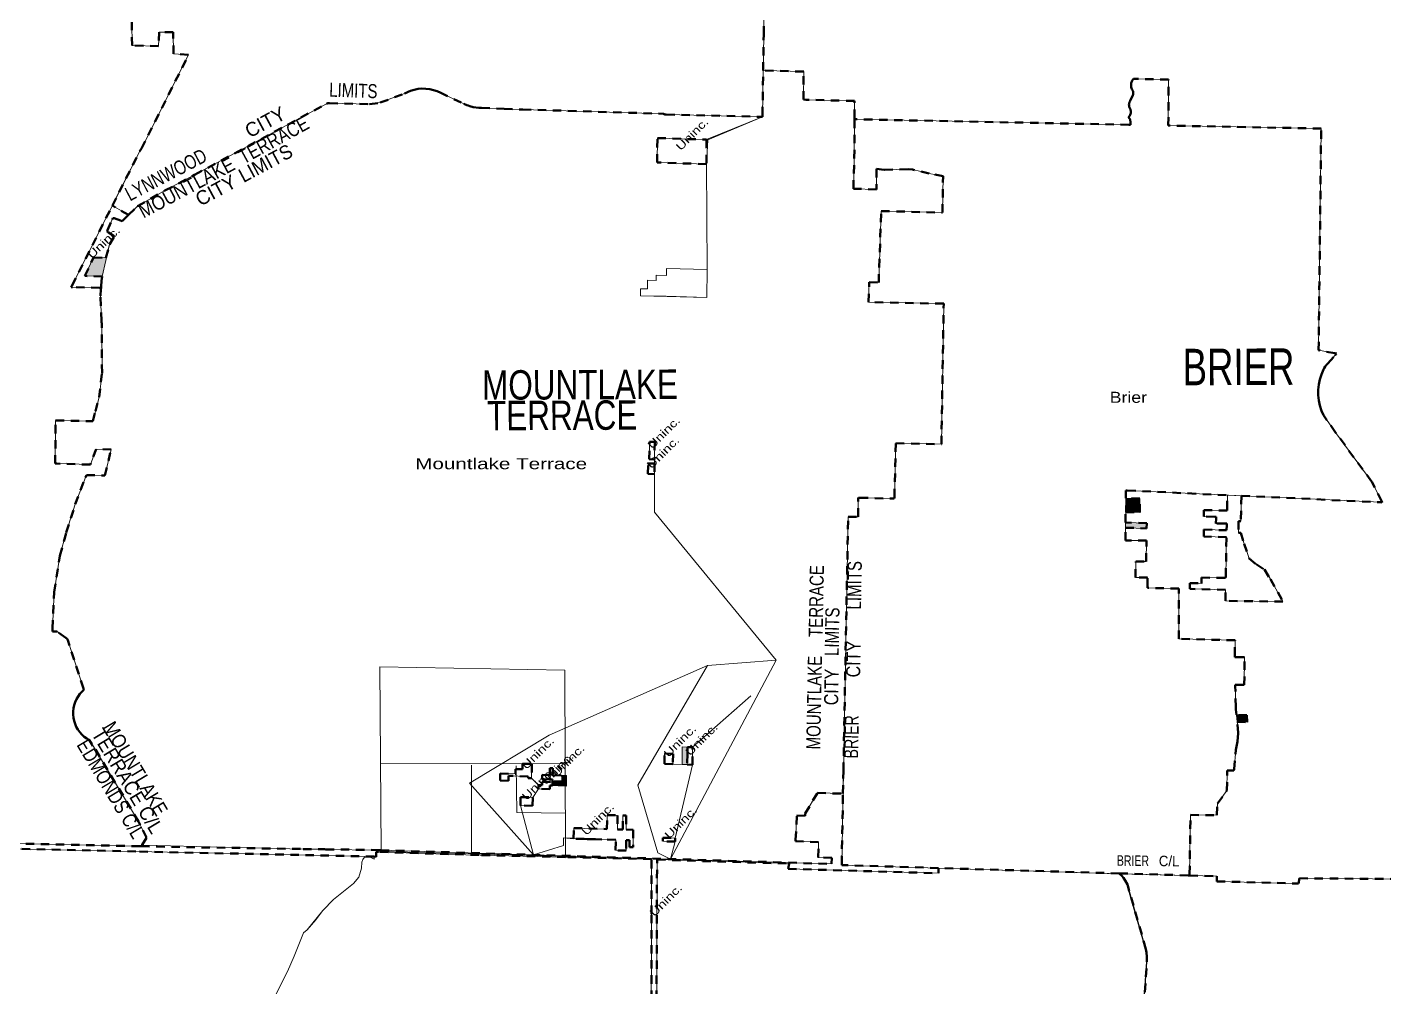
# Model space of a CAD drawing. Header units: feet. Extents: x -903180 to 1023491, y -707744 to 564635.
# Drawn here: x -329847 to -310438, y 102368 to 116093 of the extents above; entities that cross this region are included whole.
import ezdxf

# ---------------------------------------------------------------- set-up
doc = ezdxf.new("R2010")
doc.units = ezdxf.units.FT
doc.header["$LTSCALE"] = 80
doc.linetypes.add('SHORT_DASHED', pattern=[2.7, 1.5, -1.2])
for name, color, linetype, lineweight in [('13', 7, 'SHORT_DASHED', 40), ('58', 7, 'Continuous', 13), ('63', 7, 'Continuous', 13)]:
    doc.layers.add(name, color=color, linetype=linetype, lineweight=lineweight)
for name, color, linetype in [('14', 7, 'Continuous'), ('15', 7, 'Continuous'), ('36', 7, 'Continuous')]:
    doc.layers.add(name, color=color, linetype=linetype)

msp = doc.modelspace()

# ---------------------------------------------------------------- hatches: boundary and pattern name
at = {"layer": '58'}
for points in [[(-328895.86, 112797.01), (-328723.86, 112794.01), (-328668.53, 112982.88), (-328774.07, 112527.95), (-329023.86, 112534.53)], [(-313928.06, 109352.54), (-313930.8, 109153.26), (-314131.77, 109158.75), (-314129.95, 109358.93)], [(-313829.9, 108999.99), (-313831.2, 108925.01), (-314133.31, 108933.75), (-314132.54, 109007.1)], [(-312546.38, 106256.16), (-312398.48, 106253.2), (-312394.78, 106153.1), (-312535.33, 106155.92)], [(-320404.61, 105545.98), (-320478.6, 105548.39), (-320476.4, 105798.69), (-320401.76, 105795.83)], [(-322130.62, 105239.66), (-322329.89, 105245.76), (-322329.34, 105305.9), (-322189.68, 105302.25), (-322189.49, 105391.57), (-322129.5, 105389.7)]]:
    msp.add_hatch(color=256, dxfattribs=at).paths.add_polyline_path(points)

# ---------------------------------------------------------------- linework, layer by layer
at = {"layer": '13'}
for p, q in [((-314034.21, 115194.09), (-314031.25, 115188.49)), ((-328396.42, 113407.29), (-328628.57, 113541.13)), ((-314222.35, 103990.49), (-316808.38, 104066.57))]:
    msp.add_line(p, q, dxfattribs=at)
for points in [[(-319317.74, 115472.92), (-319309.82, 115987.54), (-319298.2, 116951.42), (-319232.39, 116972.79), (-319162.73, 117056.39), (-319117.97, 117147.55), (-319117.89, 117311.93), (-319090.31, 117368.54), (-319049.66, 117399.71), (-317468.55, 117377.31), (-317470.84, 118149.62), (-317451.85, 118164.04), (-317143.97, 118400.24), (-317437.97, 118910.95), (-316981.36, 119262.81), (-316676.84, 119428.91), (-316590.04, 119438.65), (-316530.69, 119431.64), (-316504.27, 119418.47), (-316239.16, 119038.81), (-316202.4, 119061.11)], [(-328628.57, 113541.13), (-328232, 114328.95), (-328213.29, 114355.37), (-327538.74, 115694.98), (-327753.19, 115712.88), (-327757.83, 116021.83), (-327957.4, 116021.83), (-327968.59, 115820.11), (-328347.01, 115831.95), (-328351.66, 116165.41)], [(-328396.42, 113407.29), (-328268.32, 113531.78), (-327875.2, 113755.64), (-327451.86, 113979.21), (-325563.18, 114997.18), (-325544.64, 115007.17), (-325523.18, 115006.59), (-324948.12, 114990.89), (-324795.96, 115013.16), (-324448.45, 115144.69), (-324435.48, 115150.47), (-324395.48, 115168.31), (-324363.61, 115181.88), (-324309.84, 115198.38), (-324254.63, 115209.17), (-324198.6, 115214.13), (-324142.36, 115213.21), (-324086.52, 115206.41), (-324031.7, 115193.82), (-323980.01, 115176.08), (-323971.97, 115172.72), (-323940.01, 115157.55), (-323599.9, 114996.1), (-323555.67, 114978.35), (-323535.59, 114970.29), (-323515.67, 114964.69), (-323466.56, 114950.88), (-323387.05, 114939.65), (-323380.48, 114938.72), (-323347.05, 114937.35), (-323024.66, 114924.09), (-322797.76, 114917.14), (-322777.76, 114916.53), (-322757.76, 114915.94), (-320743.44, 114854.42), (-320723.44, 114844.51), (-320703.44, 114844.03), (-319327.94, 114810.72), (-319327.62, 114831.42), (-319317.74, 115472.92)], [(-318011.49, 114773.86), (-318010.71, 114793.86), (-318012.28, 115037.26), (-318705.49, 115055.84), (-318740.2, 115056.56), (-318737.84, 115457.88), (-319317.74, 115472.92)], [(-312476.1, 109390.5), (-310481.62, 109298.03), (-310461.07, 109297.08), (-310471.64, 109318.18), (-310608.67, 109591.64), (-311129.29, 110297.16), (-311300.46, 110543.24), (-311328.92, 110607.55), (-311352.5, 110679.74), (-311368.41, 110754), (-311376.47, 110829.52), (-311376.59, 110905.46), (-311368.77, 110981.01), (-311353.1, 111055.32), (-311329.74, 111127.58), (-311308.95, 111174.48), (-311299.47, 111195.87), (-311289.76, 111214.48), (-311276.29, 111237.52), (-311271.16, 111244.51), (-311256.1, 111265.01), (-311239.09, 111284.51), (-311136.45, 111402.19), (-311117.24, 111424.21), (-311139, 111428.37), (-311371.15, 111472.67), (-311334.27, 114642.2), (-313521.82, 114685.97), (-313516.44, 115344.25), (-314001.55, 115353.52), (-314021.35, 115353.9), (-314035.55, 115333.61), (-314037.53, 115330.39), (-314043.7, 115317.52), (-314048.49, 115304.08), (-314051.84, 115290.21), (-314053.73, 115276.06), (-314054.13, 115261.79), (-314053.04, 115247.57), (-314050.46, 115233.53), (-314046.43, 115219.84), (-314041, 115206.64), (-314034.21, 115194.09)], [(-314031.25, 115188.49), (-314027.81, 115180.29), (-314025.25, 115171.77), (-314023.59, 115163.03), (-314022.86, 115154.17), (-314023.05, 115145.28), (-314024.18, 115136.45), (-314026.22, 115127.8), (-314029.15, 115119.4), (-314067.11, 115037.12), (-314069.36, 115033.66), (-314074.3, 115024.67), (-314078.27, 115015.22), (-314081.23, 115005.4), (-314083.15, 114995.33), (-314084.01, 114985.11), (-314083.79, 114974.86), (-314082.51, 114964.69), (-314080.16, 114954.71), (-314076.79, 114945.03), (-314072.42, 114935.75), (-314067.11, 114926.98), (-314066.99, 114926.73), (-314062.97, 114916.46), (-314060.04, 114905.84), (-314058.23, 114894.96), (-314057.58, 114883.95), (-314058.07, 114872.94), (-314059.72, 114862.04), (-314062.49, 114851.37), (-314066.37, 114841.05), (-314071.3, 114831.19), (-314077.24, 114821.9), (-314077.53, 114821.64), (-314079.33, 114819.81), (-314080.93, 114817.8), (-314082.31, 114815.64), (-314083.46, 114813.34), (-314084.36, 114810.94), (-314085, 114808.45), (-314085.39, 114805.91), (-314085.5, 114803.35), (-314085.34, 114800.79), (-314084.92, 114798.25), (-314084.24, 114795.78), (-314083.3, 114793.39), (-314082.12, 114791.11), (-314080.7, 114788.97), (-314079.07, 114786.99), (-314077.24, 114785.19), (-314074.12, 114781.02), (-314071.14, 114776.09), (-314068.69, 114770.87), (-314066.8, 114765.43), (-314065.49, 114759.81), (-314064.77, 114754.09), (-314064.66, 114748.33), (-314064.37, 114716.58), (-314064.18, 114696.83), (-314084.18, 114697.23), (-317991.49, 114775.42), (-318011.49, 114773.86)], [(-318175.46, 105131.68), (-318169.13, 105456.1), (-318102.16, 109091.01), (-317959.13, 109091.61), (-317956.15, 109345.14), (-317955.88, 109367.83), (-317935.91, 109363.48), (-317461.24, 109350.55), (-317441.3, 109350), (-317440.66, 109372.23), (-317418.48, 110142.19), (-316767.75, 110128.65), (-316735.08, 112138.5), (-317808.62, 112161.21), (-317799.65, 112445.26), (-317664.71, 112441.92), (-317627.98, 113463.25), (-316752.08, 113440.79), (-316743.56, 113961.9), (-316940.52, 114000.71), (-317180.48, 114055.68), (-317244.88, 114060.84), (-317584.64, 114053.43), (-317695.12, 114064.69), (-317695.78, 113772.09), (-318026.56, 113782.92), (-318013.33, 114218.15), (-318011.56, 114753.86), (-318011.49, 114773.86)], [(-328789.67, 112363.16), (-328812.13, 112364.47), (-329199.67, 112374.23), (-329215.76, 112374.63), (-329205.64, 112394.73), (-328628.57, 113541.13)], [(-328789.67, 112363.16), (-328788.28, 112383.97), (-328782.88, 112464.74), (-328774.07, 112527.95), (-329023.86, 112534.53), (-328895.86, 112797.01), (-328723.86, 112794.01), (-328668.53, 112982.88), (-328601.1, 113101.78), (-328684.82, 113158.29), (-328704.44, 113171.54), (-328698.23, 113191.79), (-328630.46, 113340.04), (-328621.29, 113360.1), (-328601.8, 113362.32), (-328510.09, 113326.21), (-328488.57, 113317.73), (-328470.09, 113335.69), (-328396.42, 113407.29)], [(-328215.75, 104377.44), (-328203.52, 104397.44), (-328139.09, 104502.77), (-328253.58, 104731.6), (-328938.9, 105874.96), (-328948.96, 105891.74), (-328974.46, 105906.66), (-328993.84, 105918), (-329030.6, 105945.03), (-329064.34, 105975.75), (-329094.68, 106009.84), (-329121.29, 106046.9), (-329143.88, 106086.55), (-329162.2, 106128.34), (-329176.05, 106171.81), (-329185.29, 106216.5), (-329189.8, 106261.9), (-329189.54, 106307.53), (-329184.51, 106352.88), (-329174.77, 106397.46), (-329160.43, 106440.77), (-329141.63, 106482.35), (-329118.59, 106521.74), (-329091.56, 106558.5), (-329060.84, 106592.23), (-329056.21, 106596.47), (-329034.96, 106615.94), (-329041.1, 106634.79), (-329266.24, 107326.23), (-329274.41, 107347.37), (-329293.97, 107361.06), (-329419.64, 107448.98), (-329484.12, 107451.01), (-329483.12, 107491.75), (-329459.89, 108013.02), (-329379.65, 108531.1), (-329287.54, 108865.37), (-329159.86, 109268.82), (-329014.59, 109654.54), (-328999.39, 109687.73), (-328734.51, 109679.31), (-328646.46, 110051.71), (-328858.39, 110058.44), (-328943, 109836.01), (-329424.52, 109851.3), (-329446.09, 109851.99), (-329439.89, 110468.12), (-328908.16, 110456.87), (-328870.42, 110601.59), (-328818.01, 110802.58), (-328776.21, 111146.76), (-328780.82, 111853.51), (-328785.27, 111873.51), (-328785.9, 111893.51), (-328797.15, 112251.28), (-328790.95, 112343.97), (-328789.67, 112363.16)], [(-313217.91, 103960.68), (-313217.59, 103980.71), (-313204, 104825.95), (-312825, 104823.95), (-312819, 104988.95), (-312683, 105175.95), (-312679, 105462.81), (-312602.42, 105462.29), (-312582.3, 105462.15), (-312580.53, 105480.84), (-312554.46, 105757.46), (-312533.06, 105878.14), (-312523.73, 106000.98), (-312535.33, 106155.92), (-312394.78, 106153.1), (-312398.48, 106253.2), (-312546.38, 106256.16), (-312554.16, 106334.02), (-312556.07, 106341.37), (-312556.75, 106374.02), (-312562.98, 106668.37), (-312563.4, 106688.32), (-312549.47, 106688.19), (-312435, 106687.17), (-312431, 107083.95), (-312551.8, 107084.81), (-312571.82, 107084.96), (-312571.39, 107105.99), (-312566.9, 107323.64), (-313368.95, 107345.53), (-313370.08, 108062.89), (-313800.42, 108072.58), (-313819.84, 108073.02), (-313819.71, 108093.03), (-313818.88, 108220.14), (-313990.65, 108221.8), (-313987.86, 108451.84), (-313837.88, 108449.9), (-313834.24, 108750.06), (-314135.24, 108752.26), (-314133.31, 108933.75), (-313831.2, 108925.01), (-313829.9, 108999.99), (-314132.54, 109007.1), (-314131.77, 109158.75), (-313930.8, 109153.26), (-313928.06, 109352.54), (-314129.95, 109358.93), (-314127.87, 109447), (-314127.66, 109467.07), (-314107.66, 109466.15), (-312674.96, 109399.72)], [(-311881.98, 107879.13), (-312704.3, 107887.07), (-312704.3, 108047.59), (-313193.43, 108059.05), (-313213.43, 108059.52), (-313213.43, 108078.38), (-313213.43, 108139.84), (-313044.52, 108138.64), (-313045.72, 108221.3), (-312726.7, 108215.65), (-312700.88, 108215.2), (-312700.47, 108235.3), (-312688.98, 108798.37), (-313015.04, 108806.8), (-313014.51, 108906.65), (-312686.94, 108898.43), (-312685.46, 108970.93), (-312684.99, 108993.93), (-312705.05, 108994.19), (-312840, 108995.95), (-312838.43, 109070.59), (-312836.83, 109090.56), (-312857.85, 109091.12), (-313013.52, 109095.22), (-313013.04, 109186.99), (-312702.32, 109178.84), (-312681.23, 109178.29), (-312680.82, 109198.32), (-312674.96, 109399.72)], [(-312476.1, 109390.5), (-312483.87, 109027.5), (-312517.42, 109028.7), (-312519.22, 108861.6), (-312483.28, 108861.6), (-312437.75, 108705.86), (-312363.48, 108495.02), (-312265.25, 108411.16), (-312145.46, 108334.5), (-312061.6, 108200.33), (-311881.98, 107879.13)], [(-322330.13, 105305.92), (-322329.92, 105333.35), (-322479.88, 105337.99), (-322479.41, 105400.54), (-322369.45, 105397.13), (-322368.71, 105497.16), (-322328.7, 105495.92)], [(-322328.7, 105495.92), (-322329.45, 105395.89), (-322189.49, 105391.57), (-322189.68, 105302.25), (-322330.13, 105305.92)], [(-328215.75, 104377.44), (-325899.79, 104338.98), (-325614.63, 104335.19), (-325594.63, 104334.92), (-325574.63, 104334.46), (-324826.31, 104324.09), (-324806.31, 104323.81), (-324786.31, 104322.2), (-318339.8, 104125.42), (-318336.12, 104212.5), (-318530.86, 104219.8), (-318526, 104438.89), (-318838.04, 104451.13), (-318854.08, 104451.76), (-318853.06, 104471.91), (-318834.27, 104817.4), (-318715.47, 104814.34), (-318714.98, 104844.78), (-318539.71, 105140.51), (-318175.46, 105131.68)], [(-316808.38, 104066.57), (-318193.92, 104110.21), (-318193.68, 104123.63), (-318175.46, 105131.68)], [(-328215.75, 104377.44), (-328235.75, 104377.96), (-335296.86, 104532.87), (-335624.99, 104532.89), (-336192.6, 104541.34), (-336481.34, 104547.7), (-336680.52, 104548.17), (-336716.07, 104548.76), (-337271.38, 104557.98)], [(-320919.55, 101548.63), (-320914.19, 103410.49), (-320914.19, 104193.29), (-322145.23, 104224.7), (-323386.65, 104254.16), (-324822.52, 104297.38), (-324852.22, 104297.85), (-324852.22, 104267.9), (-324852.22, 104228.86), (-324881.25, 104230.32), (-328292.31, 104304.42), (-330165.25, 104345.31), (-332817.76, 104403.01), (-334184.45, 104430.81), (-336717.2, 104472.96), (-336716.07, 104548.76)], [(-320919.55, 101548.63), (-320844.56, 101546.65), (-320835.55, 104186.85), (-318947.33, 104130.4), (-318962.13, 104055.77), (-316808.38, 103991.7), (-316808.38, 104066.57)], [(-314222.35, 103990.49), (-313239.63, 103961.14), (-313217.91, 103960.68)], [(-313917.3, 101431.97), (-313827.88, 102723.9), (-313830.27, 102797.86), (-313835.03, 102861.09), (-313841.63, 102909.02), (-314107.46, 103831.43), (-314138.13, 103888.27), (-314162.53, 103924.74), (-314185.64, 103955.19), (-314222.35, 103990.49)], [(-313217.91, 103960.68), (-312829.2, 103950.71), (-312829.25, 103876.1), (-311660.09, 103845.9), (-311645, 103920.36), (-309556.97, 103905.16), (-309301.37, 103901.29), (-308794.67, 103883.27), (-308657.55, 103800.57), (-308123.83, 103781.87), (-308122.16, 103859.66), (-307502.88, 103838.21)]]:
    msp.add_lwpolyline(points, dxfattribs=at)
for points in [[(-320830.97, 114507.24), (-320126.15, 114484.35), (-320129.52, 114134.27), (-320834.33, 114157.17)], [(-320944.33, 110163.37), (-320869.34, 110161.47), (-320871.15, 109911.43), (-320946.14, 109913.34)], [(-320964.56, 109853.79), (-320871.58, 109851.44), (-320872.67, 109701.41), (-320965.64, 109703.77)], [(-320402.34, 105693.73), (-320404.61, 105545.98), (-320328.3, 105543.98), (-320326.42, 105794.05), (-320401.76, 105795.83)], [(-320607.12, 105702.69), (-320608.73, 105553.11), (-320728.22, 105556.38), (-320727.09, 105706.41)], [(-322758.25, 105559.23), (-322628.25, 105555.2), (-322629.78, 105350.15), (-322679.78, 105351.7), (-322679.59, 105376.72), (-322959.53, 105385.39), (-322960.05, 105315.37), (-323080.03, 105319.09), (-323079.29, 105419.11), (-322859.34, 105412.3), (-322858.82, 105482.32), (-322758.84, 105479.22)], [(-322329.43, 105295.83), (-322329.89, 105245.76), (-322370.57, 105247.09), (-322370.95, 105197.06), (-322530.9, 105202.02), (-322530.52, 105252.04), (-322480.53, 105250.49), (-322480.16, 105300.5)], [(-322789.59, 105082.64), (-322614.93, 105077.32), (-322615.38, 104957.28), (-322790.04, 104962.61)], [(-322026.85, 104639.19), (-321551.91, 104624.71), (-321551.16, 104823.76), (-321401.17, 104820.2), (-321401.92, 104620.13), (-321326.93, 104617.84), (-321326.18, 104817.91), (-321276.19, 104816.39), (-321276.94, 104616.31), (-321176.95, 104613.26), (-321177.88, 104363.18), (-321227.88, 104364.71), (-321227.5, 104464.74), (-321277.5, 104466.27), (-321278.07, 104316.22), (-321428.05, 104320.8), (-321427.48, 104470.84), (-321627.46, 104476.94), (-321714.85, 104480.67), (-321837.38, 104480.67), (-321877.42, 104484.56), (-322028.98, 104484.35)], [(-320752.37, 104500.28), (-320577.38, 104494.95), (-320577.56, 104444.92), (-320752.55, 104450.27)]]:
    msp.add_lwpolyline(points, close=True, dxfattribs=at)
at = {"layer": '58'}
for points in [[(-319327.94, 114810.72), (-319327.62, 114831.42), (-319309.82, 115987.54), (-319298.2, 116951.42)], [(-335624.99, 104532.89), (-328235.75, 104377.96), (-328215.75, 104377.44), (-328203.52, 104397.44), (-328139.09, 104502.77), (-328253.58, 104731.6), (-328938.9, 105874.96), (-328948.96, 105891.74), (-328974.46, 105906.66), (-328993.84, 105918), (-329030.6, 105945.03), (-329064.34, 105975.75), (-329094.68, 106009.84), (-329121.29, 106046.9), (-329143.88, 106086.55), (-329162.2, 106128.34), (-329176.05, 106171.81), (-329185.29, 106216.5), (-329189.8, 106261.9), (-329189.54, 106307.53), (-329184.51, 106352.88), (-329174.77, 106397.46), (-329160.43, 106440.77), (-329141.63, 106482.35), (-329118.59, 106521.74), (-329091.56, 106558.5), (-329060.84, 106592.23), (-329056.21, 106596.47), (-329034.96, 106615.94), (-329041.1, 106634.79), (-329266.24, 107326.23), (-329274.41, 107347.37), (-329293.97, 107361.06), (-329419.64, 107448.98), (-329484.12, 107451.01), (-329483.12, 107491.75), (-329459.89, 108013.02), (-329379.65, 108531.1), (-329287.54, 108865.37), (-329159.86, 109268.82), (-329014.59, 109654.54), (-328999.39, 109687.73), (-328734.51, 109679.31), (-328646.46, 110051.71), (-328858.39, 110058.44), (-328943, 109836.01), (-329424.52, 109851.3), (-329446.09, 109851.99), (-329439.89, 110468.12), (-328908.16, 110456.87), (-328870.42, 110601.59), (-328818.01, 110802.58), (-328776.21, 111146.76), (-328780.82, 111853.51), (-328785.27, 111873.51), (-328785.9, 111893.51), (-328797.15, 112251.28), (-328790.95, 112343.97), (-328789.67, 112363.16), (-328812.13, 112364.47), (-329199.67, 112374.23), (-329215.76, 112374.63), (-329205.64, 112394.73), (-328232, 114328.95), (-328213.29, 114355.37), (-327538.74, 115694.98), (-327753.19, 115712.88), (-327757.83, 116021.83), (-327957.4, 116021.83), (-327968.59, 115820.11), (-328347.01, 115831.95), (-328351.66, 116165.41)], [(-328351.66, 116165.41), (-328347.01, 115831.95), (-327968.59, 115820.11), (-327957.4, 116021.83), (-327757.83, 116021.83), (-327753.19, 115712.88), (-327538.74, 115694.98), (-328213.29, 114355.37), (-328232, 114328.95), (-328628.81, 113541.27)], [(-318011.56, 114753.86), (-318011.49, 114773.86), (-318010.71, 114793.86), (-318012.28, 115037.26), (-318705.49, 115055.84), (-318740.2, 115056.56), (-318737.84, 115457.88), (-319317.74, 115472.92), (-319327.94, 114810.72)], [(-318169.46, 105438.36), (-318193.68, 104123.63), (-318193.92, 104110.21), (-316808.38, 104066.57), (-314243.72, 103982.6), (-313239.63, 103961.14), (-313217.91, 103960.67), (-313217.59, 103980.71), (-313204, 104825.95), (-312825, 104823.95), (-312819, 104988.95), (-312683, 105175.95), (-312679, 105462.81), (-312602.42, 105462.29), (-312582.3, 105462.15), (-312580.53, 105480.84), (-312554.46, 105757.46), (-312533.06, 105878.14), (-312523.73, 106000.98), (-312536.1, 106168.35), (-312546.19, 106254.34), (-312556.07, 106341.37), (-312556.75, 106374.02), (-312562.98, 106668.37), (-312563.4, 106688.32), (-312549.47, 106688.19), (-312435, 106687.17), (-312431, 107083.95), (-312551.8, 107084.81), (-312571.82, 107084.96), (-312571.39, 107105.99), (-312566.9, 107323.64), (-313368.95, 107345.53), (-313370.08, 108062.89), (-313800.42, 108072.58), (-313819.84, 108073.02), (-313819.71, 108093.03), (-313818.88, 108220.14), (-313990.65, 108221.8), (-313987.86, 108451.84), (-313837.88, 108449.9), (-313834.24, 108750.06), (-314135.24, 108752.26), (-314127.87, 109447), (-314127.66, 109467.07), (-314107.66, 109466.15), (-310481.62, 109298.03), (-310461.07, 109297.08), (-310471.64, 109318.18), (-310608.67, 109591.64), (-311129.29, 110297.16), (-311300.46, 110543.24), (-311328.92, 110607.55), (-311352.5, 110679.74), (-311368.41, 110754), (-311376.47, 110829.52), (-311376.59, 110905.46), (-311368.77, 110981.01), (-311353.1, 111055.32), (-311329.74, 111127.58), (-311308.95, 111174.48), (-311299.47, 111195.87), (-311289.76, 111214.48), (-311276.29, 111237.52), (-311271.16, 111244.51), (-311256.1, 111265.01), (-311239.09, 111284.51), (-311136.45, 111402.19), (-311117.24, 111424.21), (-311139, 111428.37), (-311371.15, 111472.67), (-311334.27, 114642.2), (-313521.82, 114685.97), (-313516.44, 115344.25), (-314001.55, 115353.52), (-314021.35, 115353.9), (-314035.55, 115333.61), (-314037.53, 115330.39), (-314043.7, 115317.52), (-314048.49, 115304.08), (-314051.84, 115290.21), (-314053.73, 115276.06), (-314054.13, 115261.79), (-314053.04, 115247.57), (-314050.46, 115233.53), (-314046.43, 115219.84), (-314041, 115206.64), (-314034.21, 115194.09), (-314031.25, 115188.49), (-314027.81, 115180.29), (-314025.25, 115171.77), (-314023.59, 115163.03), (-314022.86, 115154.17), (-314023.05, 115145.28), (-314024.18, 115136.45), (-314026.22, 115127.8), (-314029.15, 115119.4), (-314067.11, 115037.12), (-314069.36, 115033.66), (-314074.3, 115024.67), (-314078.27, 115015.22)], [(-319327.94, 114810.72), (-320110.86, 114483.85), (-320129.52, 114134.27), (-320120.6, 112625.91), (-320124.02, 112225.85), (-321073.97, 112251.86), (-321073.76, 112351.89), (-320973.77, 112349.15), (-320973.51, 112474.2), (-320848.51, 112470.78), (-320848.35, 112545.8), (-320698.37, 112541.7), (-320699.26, 112573.59), (-320698.16, 112641.72), (-320120.6, 112625.91), (-320129.52, 114134.27), (-320834.33, 114157.17), (-320830.97, 114507.24), (-320126.15, 114484.35), (-319327.94, 114810.72), (-320703.44, 114844.03), (-320723.44, 114844.51), (-320743.44, 114854.42), (-322757.76, 114915.94), (-322777.76, 114916.53), (-322797.76, 114917.14), (-323024.66, 114924.09), (-323347.05, 114937.35), (-323380.48, 114938.72), (-323387.05, 114939.65), (-323466.56, 114950.88), (-323515.67, 114964.69), (-323535.59, 114970.29), (-323555.67, 114978.35), (-323599.9, 114996.1), (-323940.01, 115157.55), (-323971.97, 115172.72), (-323980.01, 115176.08), (-324031.7, 115193.82), (-324031.7, 115193.82), (-324086.52, 115206.41), (-324142.36, 115213.21), (-324198.6, 115214.13), (-324254.63, 115209.17), (-324309.84, 115198.38), (-324363.61, 115181.88), (-324395.48, 115168.31), (-324435.48, 115150.47), (-324448.45, 115144.69), (-324795.96, 115013.16), (-324948.12, 114990.89), (-325523.18, 115006.59), (-325544.64, 115007.17), (-325563.18, 114997.18), (-327451.86, 113979.21), (-327875.2, 113755.64), (-328268.32, 113531.78), (-328470.09, 113335.69), (-328488.57, 113317.73), (-328510.09, 113326.21), (-328601.8, 113362.32), (-328621.29, 113360.1), (-328630.46, 113340.04), (-328698.23, 113191.79), (-328704.44, 113171.54), (-328684.82, 113158.29), (-328601.1, 113101.78), (-328668.53, 112982.88), (-328774.07, 112527.95), (-328782.88, 112464.74), (-328788.28, 112383.97), (-328789.67, 112363.16), (-328790.95, 112343.97), (-328797.15, 112251.28), (-328785.9, 111893.51), (-328785.27, 111873.51), (-328780.82, 111853.51), (-328776.21, 111146.76), (-328818.01, 110802.58), (-328870.42, 110601.59), (-328908.16, 110456.87), (-329439.89, 110468.12), (-329446.09, 109851.99), (-329424.52, 109851.3), (-328943, 109836.01), (-328858.39, 110058.44), (-328646.46, 110051.71), (-328734.51, 109679.31), (-328999.39, 109687.73), (-329014.59, 109654.54), (-329159.86, 109268.82), (-329287.54, 108865.37), (-329379.65, 108531.1), (-329459.89, 108013.02), (-329483.12, 107491.75), (-329484.12, 107451.01), (-329419.64, 107448.98), (-329293.97, 107361.06), (-329274.41, 107347.37), (-329266.24, 107326.23), (-329041.1, 106634.79)], [(-328628.81, 113541.27), (-328396.72, 113407.46), (-328268.32, 113531.78), (-327875.2, 113755.64), (-327451.86, 113979.21), (-325563.18, 114997.18), (-325544.64, 115007.17), (-325523.18, 115006.59), (-324948.12, 114990.89), (-324795.96, 115013.16), (-324448.45, 115144.69), (-324435.48, 115150.47), (-324395.48, 115168.31), (-324363.61, 115181.88), (-324309.84, 115198.38), (-324254.63, 115209.17), (-324198.6, 115214.13), (-324142.36, 115213.21), (-324086.52, 115206.41), (-324031.7, 115193.82), (-323980.01, 115176.08), (-323971.97, 115172.72), (-323940.01, 115157.55), (-323940.01, 115157.55), (-323599.9, 114996.1), (-323555.67, 114978.35), (-323535.59, 114970.29), (-323515.67, 114964.69), (-323466.56, 114950.88), (-323387.05, 114939.65), (-323380.48, 114938.72), (-323347.05, 114937.35), (-323024.66, 114924.09), (-322797.76, 114917.14), (-322777.76, 114916.53), (-322757.76, 114915.94), (-320743.44, 114854.42), (-320723.44, 114844.51), (-320703.44, 114844.03), (-319327.94, 114810.72)], [(-314078.27, 115015.22), (-314081.23, 115005.4), (-314083.15, 114995.33), (-314084.01, 114985.11), (-314083.79, 114974.86), (-314082.51, 114964.69), (-314080.16, 114954.71), (-314076.79, 114945.03), (-314072.42, 114935.75), (-314067.11, 114926.98), (-314066.99, 114926.73), (-314062.97, 114916.46), (-314060.04, 114905.84), (-314058.23, 114894.96), (-314057.58, 114883.95), (-314058.07, 114872.94), (-314059.72, 114862.04), (-314062.49, 114851.37), (-314066.37, 114841.05), (-314071.3, 114831.19), (-314077.24, 114821.9), (-314077.53, 114821.64), (-314079.33, 114819.81), (-314080.93, 114817.8), (-314082.31, 114815.64), (-314083.46, 114813.34), (-314084.36, 114810.94), (-314085, 114808.45), (-314085.39, 114805.91), (-314085.5, 114803.35), (-314085.34, 114800.79), (-314084.92, 114798.25), (-314084.24, 114795.78), (-314083.3, 114793.39), (-314082.12, 114791.11), (-314080.7, 114788.97), (-314079.07, 114786.99), (-314077.24, 114785.19), (-314074.12, 114781.02), (-314071.14, 114776.09), (-314068.69, 114770.87), (-314066.8, 114765.43), (-314065.49, 114759.81), (-314064.77, 114754.09), (-314064.66, 114748.33), (-314064.37, 114716.58), (-314064.18, 114696.83), (-314084.18, 114697.23), (-317991.49, 114775.42), (-318011.49, 114773.86)], [(-329041.1, 106634.79), (-329034.96, 106615.94), (-329056.21, 106596.47), (-329060.84, 106592.23), (-329091.56, 106558.5), (-329118.59, 106521.74), (-329141.63, 106482.35), (-329160.43, 106440.77), (-329174.77, 106397.46), (-329184.51, 106352.88), (-329189.54, 106307.53), (-329189.8, 106261.9), (-329185.29, 106216.5), (-329176.05, 106171.81), (-329162.2, 106128.34), (-329143.88, 106086.55), (-329121.29, 106046.9), (-329094.68, 106009.84), (-329064.34, 105975.75), (-329030.6, 105945.03), (-328993.84, 105918), (-328974.46, 105906.66), (-328948.96, 105891.74), (-328938.9, 105874.96), (-328253.58, 104731.6), (-328139.09, 104502.77), (-328203.52, 104397.44), (-328215.75, 104377.44), (-328178.55, 104395.44), (-325899.79, 104338.98), (-325614.63, 104335.19), (-325594.63, 104334.92), (-325574.63, 104334.46), (-324826.31, 104324.09), (-324806.31, 104323.81), (-324786.31, 104322.2), (-322602.24, 104255.97), (-323517.34, 105278.48), (-322381.09, 105965.25), (-320116.21, 106964.86), (-319132.47, 107041.17), (-320872.96, 109157.89), (-320872.67, 109701.41), (-320965.64, 109703.77), (-320964.56, 109853.79), (-320871.58, 109851.44), (-320871.15, 109911.43), (-320946.14, 109913.34), (-320944.33, 110163.37), (-320869.34, 110161.47), (-320871.15, 109911.43), (-320871.58, 109851.44), (-320872.67, 109701.41), (-320872, 109433.05), (-320872.96, 109157.89), (-319132.47, 107041.17), (-320642.52, 104195.86), (-318339.8, 104125.42), (-318336.12, 104212.5), (-318530.86, 104219.8), (-318526, 104438.89), (-318838.04, 104451.13), (-318854.08, 104451.76), (-318853.06, 104471.91), (-318834.27, 104817.4), (-318715.47, 104814.34), (-318714.98, 104844.78), (-318539.71, 105140.51), (-318175.46, 105131.68), (-318169.03, 105456.36), (-318102.16, 109091.01), (-317959.13, 109091.61), (-317956.15, 109345.14), (-317955.88, 109367.83), (-317935.91, 109363.48), (-317461.24, 109350.55), (-317441.3, 109350), (-317440.66, 109372.23), (-317418.48, 110142.19), (-316767.75, 110128.65), (-316735.08, 112138.5), (-317808.62, 112161.21), (-317799.65, 112445.26), (-317664.71, 112441.92), (-317627.98, 113463.25), (-316752.08, 113440.79), (-316743.56, 113961.9), (-316940.52, 114000.71), (-317180.48, 114055.68), (-317244.88, 114060.84), (-317584.64, 114053.43), (-317695.12, 114064.69), (-317695.78, 113772.09), (-318026.56, 113782.92), (-318013.33, 114218.15), (-318011.56, 114753.86)], [(-318011.49, 114773.86), (-318011.56, 114753.86), (-318013.33, 114218.15), (-318026.56, 113782.92), (-317695.78, 113772.09), (-317695.12, 114064.69), (-317584.64, 114053.43), (-317244.88, 114060.84), (-317180.48, 114055.68), (-316940.52, 114000.71), (-316743.56, 113961.9), (-316752.08, 113440.79), (-317627.98, 113463.25), (-317664.71, 112441.92), (-317799.65, 112445.26), (-317808.62, 112161.21), (-316735.08, 112138.5), (-316767.75, 110128.65), (-317418.48, 110142.19), (-317440.66, 109372.23), (-317441.3, 109350), (-317461.24, 109350.55), (-317935.91, 109363.48), (-317955.88, 109367.83), (-317956.15, 109345.14), (-317959.13, 109091.61), (-318102.16, 109091.01), (-318169.46, 105438.36)], [(-336717.2, 104472.96), (-328292.31, 104304.42), (-324881.25, 104230.32), (-324881.25, 104230.32), (-324885.06, 104191.49), (-324928.28, 104215.82), (-325020.7, 104221.45), (-325044.15, 104187.4), (-325056.94, 104149.06), (-325062.14, 104063.87), (-325102.62, 103935.99), (-325178.07, 103845.4), (-325464.66, 103615.11), (-325617.68, 103458.62), (-325719.27, 103327.68), (-325842.83, 103182.23), (-325891.3, 103139.62), (-326024.94, 102808.64), (-326120.66, 102588.69), (-326306.83, 102217.89)], [(-326306.83, 102217.89), (-326120.66, 102588.69), (-326024.94, 102808.64), (-325891.3, 103139.62), (-325842.83, 103182.23), (-325617.68, 103458.62), (-325464.66, 103615.11), (-325178.07, 103845.4), (-325102.62, 103935.99), (-325062.14, 104063.87), (-325056.94, 104149.06), (-325044.15, 104187.4), (-325020.7, 104221.45), (-324928.28, 104215.82), (-324885.06, 104191.49), (-324881.25, 104230.32), (-324852.22, 104228.86), (-324852.22, 104267.9), (-324852.22, 104297.85), (-323572.75, 104257.59), (-320914.19, 104193.29), (-320914.19, 103410.49), (-320919.55, 101548.63)], [(-320844.56, 101546.65), (-320835.55, 104186.85), (-318947.33, 104130.4), (-318962.13, 104055.77), (-316808.38, 103991.7), (-316808.49, 104066.24), (-314217.12, 103981.84), (-314185.64, 103955.19), (-314138.13, 103888.27), (-314107.46, 103831.43), (-313841.63, 102909.02), (-313830.27, 102797.86), (-313827.88, 102723.9), (-313917.3, 101431.97)], [(-313922.6, 101431.97), (-313833.18, 102723.9), (-313835.57, 102797.86), (-313840.33, 102861.09), (-313846.93, 102909.02), (-314112.76, 103831.43), (-314143.43, 103888.27), (-314190.94, 103955.19), (-314222.66, 103982.04), (-312829.2, 103950.71), (-312829.25, 103876.1), (-311660.09, 103845.9), (-311644.93, 103920.72), (-309556.97, 103905.16)]]:
    msp.add_lwpolyline(points, dxfattribs=at)
for points in [[(-328895.86, 112797.01), (-328723.86, 112794.01), (-328668.53, 112982.88), (-328774.07, 112527.95), (-329023.86, 112534.53)], [(-320703.4, 112243.64), (-321073.97, 112251.86), (-321073.76, 112351.89), (-320973.77, 112349.15), (-320973.51, 112474.2), (-320848.51, 112470.78), (-320848.35, 112545.8), (-320698.37, 112541.7), (-320698.16, 112641.72), (-320120.6, 112625.91), (-320124.02, 112225.85)], [(-313928.06, 109352.54), (-313930.8, 109153.26), (-314131.77, 109158.75), (-314129.95, 109358.93)], [(-311881.98, 107879.13), (-312704.3, 107887.07), (-312704.3, 108047.59), (-313193.43, 108059.05), (-313213.43, 108059.52), (-313213.43, 108078.38), (-313213.43, 108139.84), (-313044.52, 108138.64), (-313045.72, 108221.3), (-312726.7, 108215.65), (-312700.88, 108215.2), (-312700.47, 108235.3), (-312688.98, 108798.37), (-313015.04, 108806.8), (-313014.51, 108906.65), (-312686.94, 108898.43), (-312685.46, 108970.93), (-312684.99, 108993.93), (-312705.05, 108994.19), (-312840, 108995.95), (-312838.43, 109070.59), (-312836.83, 109090.56), (-312857.85, 109091.12), (-313013.52, 109095.22), (-313013.04, 109186.99), (-312702.32, 109178.84), (-312681.23, 109178.29), (-312680.82, 109198.32), (-312674.96, 109399.72), (-312476.1, 109390.5), (-312483.87, 109027.5), (-312517.42, 109028.7), (-312519.22, 108861.6), (-312483.28, 108861.6), (-312437.75, 108705.86), (-312363.48, 108495.02), (-312265.25, 108411.16), (-312145.46, 108334.5), (-312061.6, 108200.33)], [(-313829.9, 108999.99), (-313831.2, 108925.01), (-314133.31, 108933.75), (-314132.54, 109007.1)], [(-321277.5, 104466.27), (-321227.5, 104464.74), (-321227.88, 104364.71), (-321177.88, 104363.18), (-321176.95, 104613.26), (-321276.94, 104616.31), (-321276.19, 104816.39), (-321326.18, 104817.91), (-321326.93, 104617.84), (-321401.92, 104620.13), (-321401.17, 104820.2), (-321551.16, 104823.76), (-321551.91, 104624.71), (-322026.85, 104639.19), (-322028.98, 104484.35), (-322174.33, 104497.53), (-322172.8, 104390.25), (-322602.24, 104255.97), (-322790.04, 104962.61), (-322615.38, 104957.28), (-322614.93, 105077.32), (-322530.9, 105202.02), (-322370.95, 105197.06), (-322370.57, 105247.09), (-322130.62, 105239.66), (-322129.5, 105389.7), (-322329.45, 105395.89), (-322328.7, 105495.92), (-322368.71, 105497.16), (-322369.45, 105397.13), (-322479.41, 105400.54), (-322479.88, 105337.99), (-322329.92, 105333.35), (-322330.2, 105295.85), (-322480.16, 105300.5), (-322480.53, 105250.49), (-322530.52, 105252.04), (-322629.78, 105350.15), (-322628.25, 105555.2), (-322758.25, 105559.23), (-322758.84, 105479.22), (-322858.82, 105482.32), (-322859.34, 105412.3), (-323079.29, 105419.11), (-323080.03, 105319.09), (-322960.05, 105315.37), (-322959.53, 105385.39), (-322679.59, 105376.72), (-322679.78, 105351.7), (-322629.78, 105350.15), (-322530.52, 105252.04), (-322530.9, 105202.02), (-322614.93, 105077.32), (-322789.59, 105082.64), (-322790.04, 104962.61), (-322602.24, 104255.97), (-323517.34, 105278.48), (-322381.09, 105965.25), (-320116.21, 106964.86), (-321109.02, 105249.99), (-320823.47, 104284.1), (-320642.52, 104195.86), (-322602.24, 104255.97), (-322172.8, 104390.25), (-322174.33, 104497.53), (-321427.48, 104470.84), (-321428.05, 104320.8), (-321278.07, 104316.22)], [(-320328.3, 105543.98), (-320326.42, 105794.05), (-319492.53, 106531.24), (-319492.53, 106531.24), (-320326.42, 105794.05), (-320476.4, 105798.69), (-320477.15, 105698.66), (-320478.6, 105548.39), (-320608.73, 105553.11), (-320607.12, 105702.69), (-320727.09, 105706.41), (-320728.22, 105556.38), (-320328.3, 105543.98), (-320577.38, 104494.95), (-320752.37, 104500.28), (-320752.55, 104450.27), (-320577.56, 104444.92), (-320642.52, 104195.86), (-320823.47, 104284.1), (-321109.02, 105249.99), (-320116.21, 106964.86), (-319132.47, 107041.17), (-320642.52, 104195.86), (-320577.56, 104444.92), (-320577.38, 104494.95)], [(-312546.38, 106256.16), (-312398.48, 106253.2), (-312394.78, 106153.1), (-312535.33, 106155.92)], [(-320404.61, 105545.98), (-320478.6, 105548.39), (-320476.4, 105798.69), (-320401.76, 105795.83)], [(-322130.62, 105239.66), (-322329.89, 105245.76), (-322329.34, 105305.9), (-322189.68, 105302.25), (-322189.49, 105391.57), (-322129.5, 105389.7)]]:
    msp.add_lwpolyline(points, close=True, dxfattribs=at)
at = {"layer": '63'}
for p, q in [((-322143.13, 105559.34), (-324792.48, 105568.91)), ((-323491.72, 105540.2), (-323491.72, 104286.63))]:
    msp.add_line(p, q, dxfattribs=at)
msp.add_lwpolyline([(-322152.7, 106899.04), (-322143.13, 104238.78), (-324782.92, 104305.77), (-324802.04, 106946.88)], close=True, dxfattribs=at)
msp.add_lwpolyline([(-322850.9, 105530.63), (-322841.34, 104860.78), (-322143.13, 104851.21)], dxfattribs=at)

# ---------------------------------------------------------------- texts
at = {"layer": '14'}
for s, height, rotation, width, p in [('BRIER', 521.9, 0.268, 0.75, (-313315.35, 110970.45)), ('MOUNTLAKE', 420.8, 0.273, 0.8, (-323337.85, 110763.47)), ('TERRACE', 420.8, 0.273, 0.8, (-323267.46, 110326.55))]:
    msp.add_text(s, height=height, rotation=rotation, dxfattribs=dict(at, width=width)).set_placement(p)
at = {"layer": '15'}
for s, height, rotation, width, p in [('LIMITS', 200, 358.003, 0.8, (-325528.23, 115099.47)), ('TERRACE', 201.3, 28.824, 0.85, (-326750.15, 114127.62)), ('LYNNWOOD', 201.3, 27.659, 0.8, (-328376.99, 113599.22)), ('LIMITS', 201.3, 28.324, 0.95, (-326751.53, 113862.84)), ('MOUNTLAKE', 201.3, 28.159, 0.9, (-328183.44, 113354.61)), ('TERRACE', 201.3, 88.945, 0.8, (-318466.65, 107368.93)), ('LIMITS', 201.3, 88.945, 0.8, (-317918.14, 107762.28)), ('LIMITS', 201.3, 88.945, 0.8, (-318237.57, 107098.03)), ('CITY', 201.3, 88.945, 0.85, (-317930.56, 106791.95)), ('MOUNTLAKE', 201.3, 88.945, 0.8, (-318500.74, 105761.43)), ('CITY', 201.3, 88.945, 0.85, (-318245.44, 106393.07)), ('BRIER', 201.3, 88.945, 0.75, (-317960.07, 105633.14)), ('TERRACE C/L', 201.3, 300.938, 0.95, (-328934.58, 105986.94)), ('MOUNTLAKE', 201.3, 300.938, 0.9, (-328771.31, 106084.97)), ('EDMONDS C/L', 201.3, 300.938, 0.85, (-329146.84, 105829.01)), ('BRIER', 150, 359.417, 0.75, (-314258.11, 104099.66)), ('C/L', 150, 359.417, 0.95, (-313658.42, 104093.67))]:
    msp.add_text(s, height=height, rotation=rotation, dxfattribs=dict(at, width=width)).set_placement(p)
for height, p in [(200, (-326662.11, 114502.72)), (201.3, (-327370.17, 113525.57))]:
    msp.add_text('CITY', height=height, rotation=28.324, dxfattribs=at).set_placement(p)
at = {"layer": '36', "width": 1.35}
for rotation, p in [(45, (-320498.52, 114318.17)), (44, (-328920.67, 112771.75)), (45, (-320903.68, 110048.75)), (45, (-320914.78, 109765.69)), (45, (-320671.63, 105639.76)), (45, (-320363.98, 105661.35)), (45, (-322706.44, 105467.04)), (45, (-322425.78, 105245.75)), (45, (-322269.25, 105359.09)), (45, (-322701.04, 105024.46)), (45, (-321846.57, 104522.76)), (45, (-320660.84, 104473.93)), (45, (-320874.38, 103362.02))]:
    msp.add_text('Uninc.', height=113, rotation=rotation, dxfattribs=at).set_placement(p)
at = {"layer": '36'}
for s, width, p in [('Brier', 1.2, (-314359.5, 110720.49)), ('Mountlake Terrace', 1.4, (-324294.8, 109771.24))]:
    msp.add_text(s, height=157.5, dxfattribs=dict(at, width=width)).set_placement(p)

doc.saveas('drawing.dxf')
